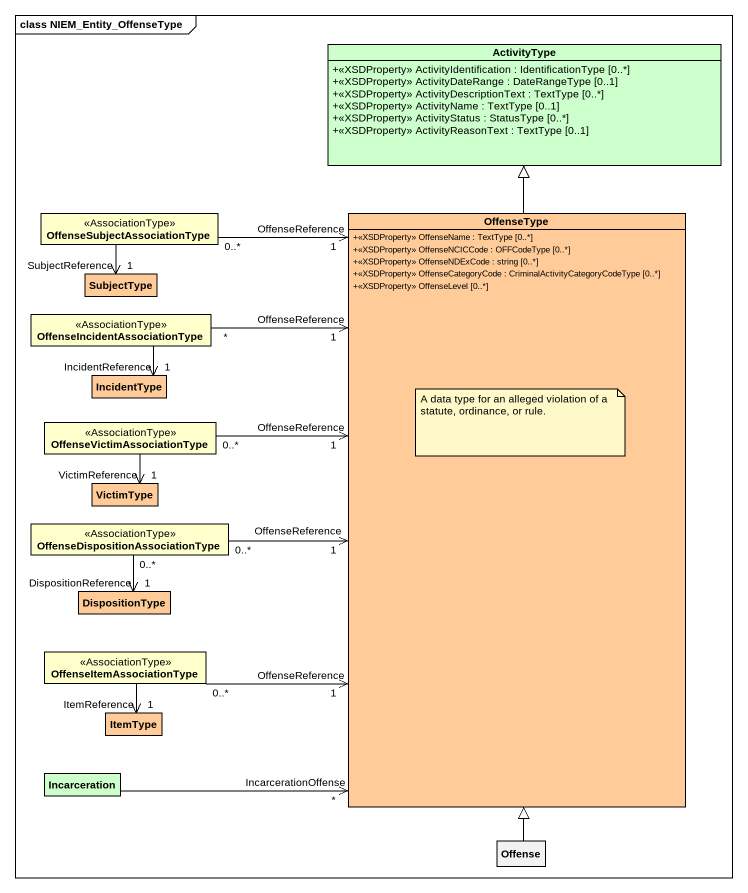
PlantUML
@startuml
mainframe class NIEM_Entity_OffenseType
hide circle
hide empty members
skinparam classAttributeIconSize 0
class ActivityType #CCFFCC {
  +<<XSDProperty>> ActivityIdentification : IdentificationType [0..*]
  +<<XSDProperty>> ActivityDateRange : DateRangeType [0..1]
  +<<XSDProperty>> ActivityDescriptionText : TextType [0..*]
  +<<XSDProperty>> ActivityName : TextType [0..1]
  +<<XSDProperty>> ActivityStatus : StatusType [0..*]
  +<<XSDProperty>> ActivityReasonText : TextType [0..1]
}
class "OffenseSubjectAssociationType" as OffenseSubjectAssociationTyp <<AssociationType>> #FFFFCC
class OffenseType #FFCC99 {
  +<<XSDProperty>> OffenseName : TextType [0..*]
  +<<XSDProperty>> OffenseNCICCode : OFFCodeType [0..*]
  +<<XSDProperty>> OffenseNDExCode : string [0..*]
  +<<XSDProperty>> OffenseCategoryCode : CriminalActivityCategoryCodeType [0..*]
  +<<XSDProperty>> OffenseLevel [0..*]
}
class SubjectType #FFCC99
class "OffenseIncidentAssociationType" as OffenseIncidentAssociationTy <<AssociationType>> #FFFFCC
class IncidentType #FFCC99
class OffenseVictimAssociationType <<AssociationType>> #FFFFCC
class VictimType #FFCC99
class "OffenseDispositionAssociationType" as OffenseDispositionAssociatio <<AssociationType>> #FFFFCC
class DispositionType #FFCC99
class OffenseItemAssociationType <<AssociationType>> #FFFFCC
class ItemType #FFCC99
class Incarceration #CCFFCC
class Offense
OffenseSubjectAssociationTyp "0..*" --> "OffenseReference\n1" OffenseType
OffenseSubjectAssociationTyp --> "SubjectReference\n1" SubjectType
OffenseType -up-|> ActivityType
OffenseIncidentAssociationTy "*" -right-> "OffenseReference\n1" OffenseType
OffenseIncidentAssociationTy --> "IncidentReference\n1" IncidentType
OffenseVictimAssociationType "0..*" -right-> "OffenseReference\n1" OffenseType
OffenseVictimAssociationType --> "1\nVictimReference" VictimType
OffenseDispositionAssociatio "0..*" -right-> "OffenseReference\n1" OffenseType
OffenseDispositionAssociatio "0..*" --> "DispositionReference\n1" DispositionType
OffenseItemAssociationType "0..*" -right-> "OffenseReference\n1" OffenseType
OffenseItemAssociationType --> "ItemReference\n1" ItemType
Incarceration -up-> "IncarcerationOffense\n*" OffenseType
Offense -up-|> OffenseType
note as N1
  A data type for an alleged violation of a statute, ordinance, or rule.
end note
@enduml
